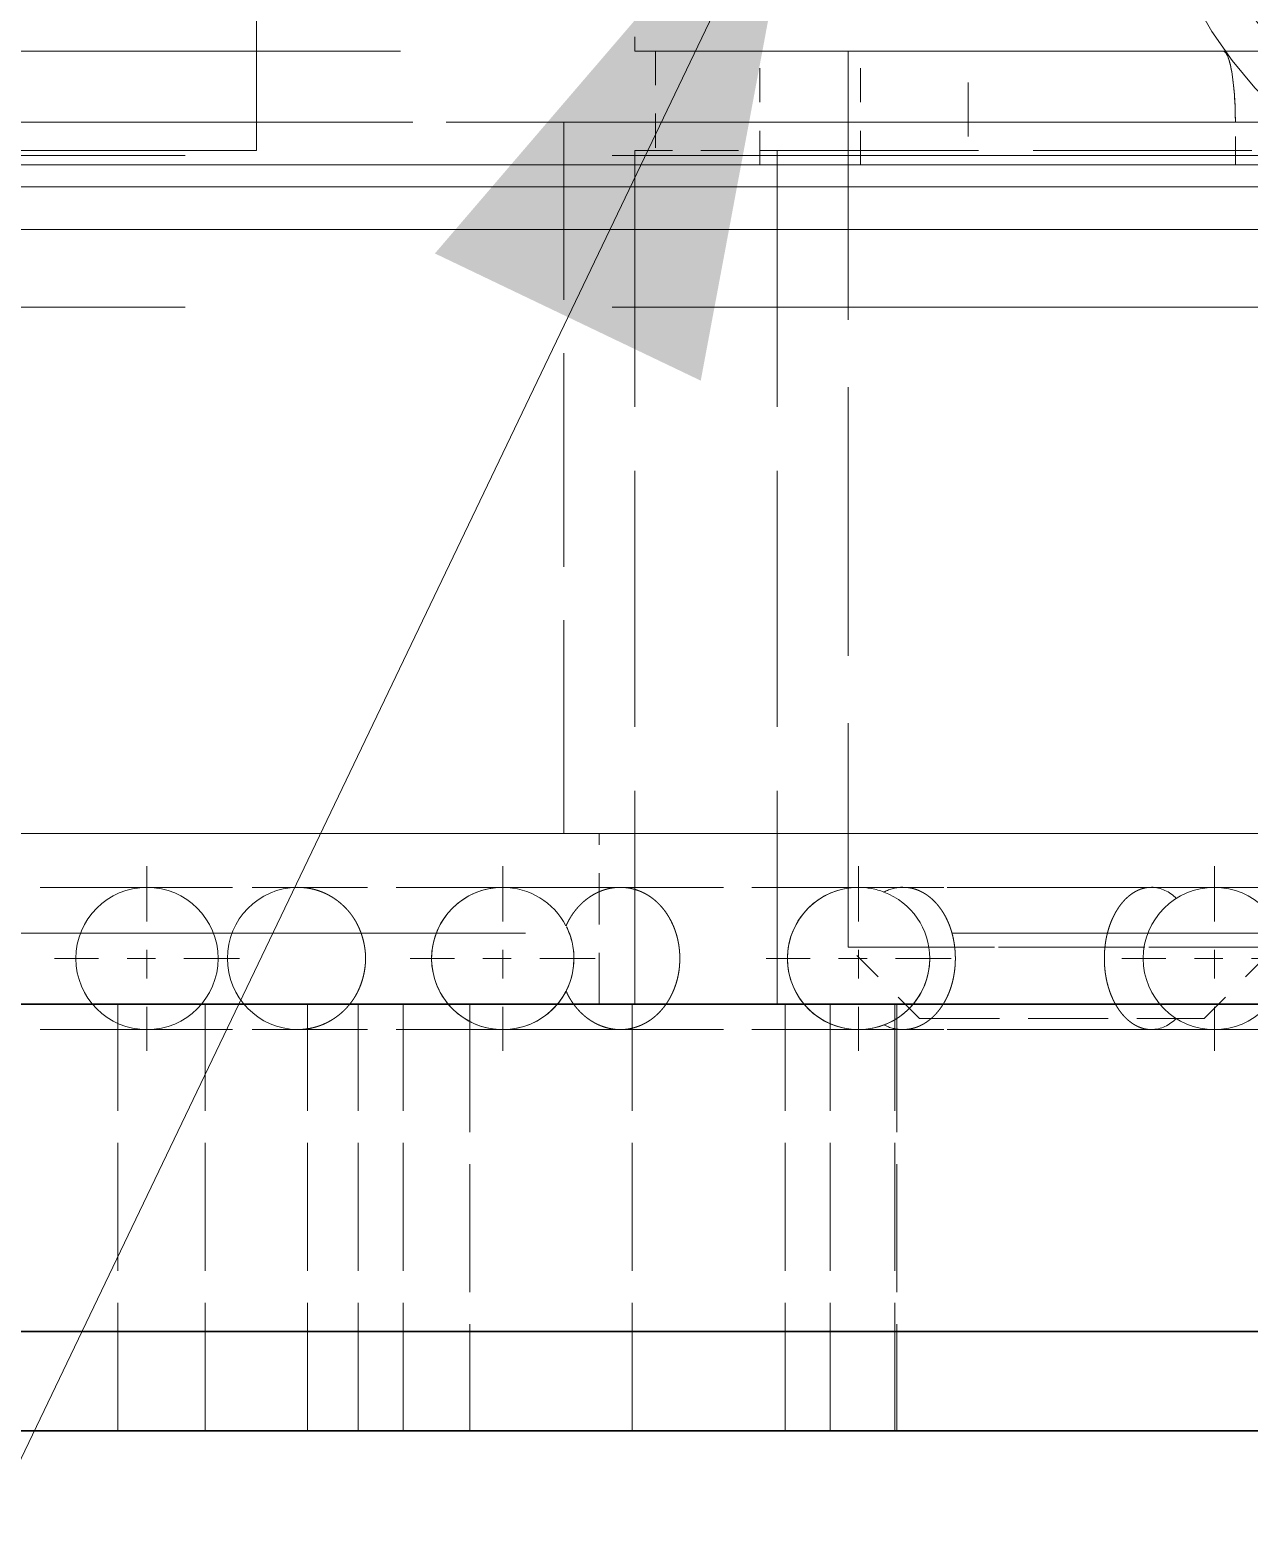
# Model space of a CAD drawing. Extents: x 23 to 587, y 4 to 413.
# Drawn here: x 106.38 to 110.66, y 213.06 to 218.28 of the extents above; entities that cross this region are included whole.
import ezdxf

# ---------------------------------------------------------------- set-up
doc = ezdxf.new("R2010")
doc.units = 0
doc.linetypes.add('DASHDOT', pattern=[18.5, 12, -3, 0.5, -3])
doc.linetypes.add('DASHED', pattern=[15, 12, -3])
doc.layers.get('0').update_dxf_attribs({"lineweight": 13})

# ---------------------------------------------------------------- blocks, each defined once
blk = doc.blocks.new('BLOCK6897')
at = {"color": 7, "linetype": 'DASHDOT', "lineweight": 13, "ltscale": 0.0325}
for p, q in [((34.231, 2.471), (34.231, 1.171)), ((34.881, 1.821), (33.581, 1.821))]:
    blk.add_line(p, q, dxfattribs=at)
blk = doc.blocks.new('BLOCK6898')
at = {"color": 7, "linetype": 'DASHDOT', "lineweight": 13, "ltscale": 0.0325}
for p, q in [((36.731, 2.471), (36.731, 1.171)), ((37.381, 1.821), (36.081, 1.821))]:
    blk.add_line(p, q, dxfattribs=at)
blk = doc.blocks.new('BLOCK6899')
at = {"color": 7, "linetype": 'DASHDOT', "lineweight": 13, "ltscale": 0.0325}
for p, q in [((39.231, 2.471), (39.231, 1.171)), ((39.881, 1.821), (38.581, 1.821))]:
    blk.add_line(p, q, dxfattribs=at)
blk = doc.blocks.new('BLOCK6900')
at = {"color": 7, "linetype": 'DASHDOT', "lineweight": 13, "ltscale": 0.0325}
for p, q in [((41.731, 2.471), (41.731, 1.171)), ((42.381, 1.821), (41.081, 1.821))]:
    blk.add_line(p, q, dxfattribs=at)
blk = doc.blocks.new('BLOCK6905')
at = {"color": 7, "linetype": 'DASHDOT', "lineweight": 13, "ltscale": 0.195}
for p, q in [((40, 15.4), (40, 7.6)), ((43.9, 11.5), (36.1, 11.5))]:
    blk.add_line(p, q, dxfattribs=at)
blk = doc.blocks.new('BLOCK6911')
at = {"color": 7, "lineweight": 13}
blk.add_line((38.857, 9.815), (19.479, -30.649), dxfattribs=at)
blk.add_solid([(38.122, 5.883), (38.857, 9.815), (36.254, 6.777)], dxfattribs=at)
blk = doc.blocks.new('BLOCK6915')
at = {"color": 7, "linetype": 'DASHED', "lineweight": 13, "ltscale": 0.125}
for p, q in [((35, 12.5), (35, 7.5)), ((37.159, 2.7), (37.159, 7.7)), ((37.159, 2.7), (37.159, 7.7))]:
    blk.add_line(p, q, dxfattribs=at)
at = {"color": 7, "linetype": 'DASHED', "lineweight": 13, "ltscale": 0.0125}
blk.add_line((37.659, 8.7), (37.659, 8.2), dxfattribs=at)
at = {"color": 7, "linetype": 'DASHED', "lineweight": 13}
for p, q in [((9.013, 8.2), (41.792, 8.2)), ((63.8, 7.7), (-63.8, 7.7)), ((-23.667, 7.7), (49.365, 7.7)), ((9.1, 7.7), (41.879, 7.7)), ((9.1, 7.7), (41.879, 7.7)), ((35, 7.5), (-35, 7.5)), ((49.5, 7.466), (0, 7.466)), ((41.879, 7.4), (9.1, 7.4)), ((-44.247, 7.246), (38.83, 7.246)), ((44.247, 7.246), (-38.83, 7.246)), ((-44.247, 6.946), (38.83, 6.946)), ((44.247, 6.946), (-38.83, 6.946)), ((49.5, 6.4), (0, 6.4)), ((63.8, 2.7), (-63.8, 2.7)), ((61.5, 2.7), (-61.5, 2.7)), ((-50.11, 2.7), (50.39, 2.7)), ((-50.11, 2), (50.39, 2)), ((-85, -0.8), (85, -0.8))]:
    blk.add_line(p, q, dxfattribs=at)
at = {"color": 7, "linetype": 'DASHED', "lineweight": 13, "ltscale": 0.140819}
blk.add_line((37.659, 8.2), (43.291, 8.2), dxfattribs=at)
at = {"color": 7, "linetype": 'DASHED', "lineweight": 13, "ltscale": 0.02}
for p, q in [((37.805, 8.2), (37.805, 7.4)), ((37.805, 8.2), (37.805, 7.4)), ((38.537, 7.4), (38.537, 8.2)), ((38.537, 7.4), (38.537, 8.2)), ((39.244, 7.4), (39.244, 8.2)), ((39.244, 7.4), (39.244, 8.2))]:
    blk.add_line(p, q, dxfattribs=at)
at = {"color": 7, "linetype": 'DASHED', "lineweight": 13, "ltscale": 0.1575}
blk.add_line((39.159, 8.2), (39.159, 1.9), dxfattribs=at)
at = {"color": 7, "linetype": 'DASHED', "lineweight": 13, "ltscale": 0.091298}
blk.add_line((41.792, 8.2), (45.444, 8.2), dxfattribs=at)
at = {"color": 7, "linetype": 'DASHED', "lineweight": 13, "ltscale": 0.0075}
blk.add_line((41.879, 7.4), (41.879, 7.7), dxfattribs=at)
blk.add_line((41.879, 7.4), (41.879, 7.7), dxfattribs=at)
at = {"color": 7, "linetype": 'DASHED', "lineweight": 13, "ltscale": 0.101442}
for p, q in [((41.879, 7.7), (45.937, 7.7)), ((41.879, 7.7), (45.937, 7.7)), ((41.879, 7.4), (45.937, 7.4))]:
    blk.add_line(p, q, dxfattribs=at)
at = {"color": 7, "linetype": 'DASHED', "lineweight": 13, "ltscale": 0.021967}
for p, q in [((37.659, 7.5), (38.537, 7.5)), ((37.659, 1.5), (38.537, 1.5))]:
    blk.add_line(p, q, dxfattribs=at)
at = {"color": 7, "linetype": 'DASHED', "lineweight": 13, "ltscale": 0.15}
for p, q in [((37.659, 7.5), (37.659, 1.5)), ((37.659, 7.5), (37.659, 1.5)), ((38.659, 7.5), (38.659, 1.5)), ((38.659, 7.5), (38.659, 1.5))]:
    blk.add_line(p, q, dxfattribs=at)
at = {"color": 7, "linetype": 'DASHED', "lineweight": 13, "ltscale": 0.128033}
for p, q in [((38.537, 7.5), (43.659, 7.5)), ((38.537, 1.5), (43.659, 1.5))]:
    blk.add_line(p, q, dxfattribs=at)
at = {"color": 7, "linetype": 'DASHED', "lineweight": 13, "ltscale": 0.135414}
blk.add_line((44.247, 7.246), (38.83, 7.246), dxfattribs=at)
at = {"color": 7, "linetype": 'DASHED', "lineweight": 13, "ltscale": 0.135416}
blk.add_line((44.247, 6.946), (38.83, 6.946), dxfattribs=at)
at = {"color": 7, "linetype": 'DASHED', "lineweight": 13, "ltscale": 0.03}
blk.add_line((37.409, 1.5), (37.409, 2.7), dxfattribs=at)
blk.add_line((37.409, 1.5), (37.409, 2.7), dxfattribs=at)
at = {"color": 7, "linetype": 'DASHED', "lineweight": 13, "ltscale": 0.0625}
for p, q in [((34.231, 2.321), (31.731, 2.321)), ((34.231, 2.321), (31.731, 2.321)), ((34.231, 2.321), (31.731, 2.321)), ((34.231, 2.321), (31.731, 2.321)), ((34.231, 2.321), (31.731, 2.321)), ((34.231, 2.321), (31.731, 2.321)), ((34.231, 2.321), (31.731, 2.321)), ((34.231, 2.321), (31.731, 2.321)), ((34.231, 2.321), (31.731, 2.321)), ((34.231, 2.321), (31.731, 2.321)), ((34.231, 2.321), (31.731, 2.321)), ((34.231, 2.321), (31.731, 2.321)), ((34.231, 2.321), (31.731, 2.321)), ((34.231, 2.321), (31.731, 2.321)), ((34.231, 2.321), (31.731, 2.321)), ((34.231, 2.321), (31.731, 2.321)), ((34.231, 2.321), (31.731, 2.321)), ((34.231, 2.321), (31.731, 2.321)), ((34.231, 2.321), (31.731, 2.321)), ((34.231, 2.321), (31.731, 2.321)), ((34.231, 2.321), (31.731, 2.321)), ((34.231, 2.321), (31.731, 2.321)), ((34.231, 2.321), (31.731, 2.321)), ((34.231, 2.321), (31.731, 2.321)), ((34.231, 2.321), (31.731, 2.321)), ((34.231, 2.321), (31.731, 2.321)), ((34.231, 2.321), (31.731, 2.321)), ((34.231, 2.321), (31.731, 2.321)), ((34.231, 2.321), (31.731, 2.321)), ((36.731, 2.321), (34.231, 2.321)), ((36.731, 2.321), (34.231, 2.321)), ((36.731, 2.321), (34.231, 2.321)), ((36.731, 2.321), (34.231, 2.321)), ((36.731, 2.321), (34.231, 2.321)), ((36.731, 2.321), (34.231, 2.321)), ((36.731, 2.321), (34.231, 2.321)), ((36.731, 2.321), (34.231, 2.321)), ((36.731, 2.321), (34.231, 2.321)), ((36.731, 2.321), (34.231, 2.321)), ((36.731, 2.321), (34.231, 2.321)), ((36.731, 2.321), (34.231, 2.321)), ((36.731, 2.321), (34.231, 2.321)), ((36.731, 2.321), (34.231, 2.321)), ((36.731, 2.321), (34.231, 2.321)), ((36.731, 2.321), (34.231, 2.321)), ((36.731, 2.321), (34.231, 2.321)), ((36.731, 2.321), (34.231, 2.321)), ((36.731, 2.321), (34.231, 2.321)), ((36.731, 2.321), (34.231, 2.321)), ((36.731, 2.321), (34.231, 2.321)), ((36.731, 2.321), (34.231, 2.321)), ((36.731, 2.321), (34.231, 2.321)), ((36.731, 2.321), (34.231, 2.321)), ((36.731, 2.321), (34.231, 2.321)), ((36.731, 2.321), (34.231, 2.321)), ((36.731, 2.321), (34.231, 2.321)), ((39.231, 2.321), (36.731, 2.321)), ((39.231, 2.321), (36.731, 2.321)), ((39.231, 2.321), (36.731, 2.321)), ((39.231, 2.321), (36.731, 2.321)), ((39.231, 2.321), (36.731, 2.321)), ((39.231, 2.321), (36.731, 2.321)), ((39.231, 2.321), (36.731, 2.321)), ((39.231, 2.321), (36.731, 2.321)), ((39.231, 2.321), (36.731, 2.321)), ((39.231, 2.321), (36.731, 2.321)), ((39.231, 2.321), (36.731, 2.321)), ((39.231, 2.321), (36.731, 2.321)), ((39.231, 2.321), (36.731, 2.321)), ((39.231, 2.321), (36.731, 2.321)), ((39.231, 2.321), (36.731, 2.321)), ((39.231, 2.321), (36.731, 2.321)), ((39.231, 2.321), (36.731, 2.321)), ((39.231, 2.321), (36.731, 2.321)), ((39.231, 2.321), (36.731, 2.321)), ((39.231, 2.321), (36.731, 2.321)), ((39.231, 2.321), (36.731, 2.321)), ((39.231, 2.321), (36.731, 2.321)), ((39.231, 2.321), (36.731, 2.321)), ((39.231, 2.321), (36.731, 2.321)), ((39.231, 2.321), (36.731, 2.321)), ((41.731, 2.321), (39.231, 2.321)), ((41.731, 2.321), (39.231, 2.321)), ((41.731, 2.321), (39.231, 2.321)), ((41.731, 2.321), (39.231, 2.321)), ((41.731, 2.321), (39.231, 2.321)), ((41.731, 2.321), (39.231, 2.321)), ((41.731, 2.321), (39.231, 2.321)), ((41.731, 2.321), (39.231, 2.321)), ((41.731, 2.321), (39.231, 2.321)), ((41.731, 2.321), (39.231, 2.321)), ((41.731, 2.321), (39.231, 2.321)), ((41.731, 2.321), (39.231, 2.321)), ((41.731, 2.321), (39.231, 2.321)), ((41.731, 2.321), (39.231, 2.321)), ((41.731, 2.321), (39.231, 2.321)), ((41.731, 2.321), (39.231, 2.321)), ((41.731, 2.321), (39.231, 2.321)), ((41.731, 2.321), (39.231, 2.321)), ((41.731, 2.321), (39.231, 2.321)), ((41.731, 2.321), (39.231, 2.321)), ((41.731, 2.321), (39.231, 2.321)), ((44.231, 2.321), (41.731, 2.321)), ((44.231, 2.321), (41.731, 2.321)), ((44.231, 2.321), (41.731, 2.321)), ((44.231, 2.321), (41.731, 2.321)), ((44.231, 2.321), (41.731, 2.321)), ((44.231, 2.321), (41.731, 2.321)), ((44.231, 2.321), (41.731, 2.321)), ((44.231, 2.321), (41.731, 2.321)), ((44.231, 2.321), (41.731, 2.321)), ((44.231, 2.321), (41.731, 2.321)), ((44.231, 2.321), (41.731, 2.321)), ((44.231, 2.321), (41.731, 2.321)), ((44.231, 2.321), (41.731, 2.321)), ((44.231, 2.321), (41.731, 2.321)), ((44.231, 2.321), (41.731, 2.321)), ((44.231, 2.321), (41.731, 2.321)), ((44.231, 2.321), (41.731, 2.321)), ((34.231, 1.321), (31.731, 1.321)), ((34.231, 1.321), (31.731, 1.321)), ((34.231, 1.321), (31.731, 1.321)), ((34.231, 1.321), (31.731, 1.321)), ((34.231, 1.321), (31.731, 1.321)), ((34.231, 1.321), (31.731, 1.321)), ((34.231, 1.321), (31.731, 1.321)), ((34.231, 1.321), (31.731, 1.321)), ((34.231, 1.321), (31.731, 1.321)), ((34.231, 1.321), (31.731, 1.321)), ((34.231, 1.321), (31.731, 1.321)), ((34.231, 1.321), (31.731, 1.321)), ((34.231, 1.321), (31.731, 1.321)), ((34.231, 1.321), (31.731, 1.321)), ((34.231, 1.321), (31.731, 1.321)), ((34.231, 1.321), (31.731, 1.321)), ((34.231, 1.321), (31.731, 1.321)), ((34.231, 1.321), (31.731, 1.321)), ((34.231, 1.321), (31.731, 1.321)), ((34.231, 1.321), (31.731, 1.321)), ((34.231, 1.321), (31.731, 1.321)), ((34.231, 1.321), (31.731, 1.321)), ((34.231, 1.321), (31.731, 1.321)), ((34.231, 1.321), (31.731, 1.321)), ((34.231, 1.321), (31.731, 1.321)), ((34.231, 1.321), (31.731, 1.321)), ((34.231, 1.321), (31.731, 1.321)), ((34.231, 1.321), (31.731, 1.321)), ((34.231, 1.321), (31.731, 1.321)), ((36.731, 1.321), (34.231, 1.321)), ((36.731, 1.321), (34.231, 1.321)), ((36.731, 1.321), (34.231, 1.321)), ((36.731, 1.321), (34.231, 1.321)), ((36.731, 1.321), (34.231, 1.321)), ((36.731, 1.321), (34.231, 1.321)), ((36.731, 1.321), (34.231, 1.321)), ((36.731, 1.321), (34.231, 1.321)), ((36.731, 1.321), (34.231, 1.321)), ((36.731, 1.321), (34.231, 1.321)), ((36.731, 1.321), (34.231, 1.321)), ((36.731, 1.321), (34.231, 1.321)), ((36.731, 1.321), (34.231, 1.321)), ((36.731, 1.321), (34.231, 1.321)), ((36.731, 1.321), (34.231, 1.321)), ((36.731, 1.321), (34.231, 1.321)), ((36.731, 1.321), (34.231, 1.321)), ((36.731, 1.321), (34.231, 1.321)), ((36.731, 1.321), (34.231, 1.321)), ((36.731, 1.321), (34.231, 1.321)), ((36.731, 1.321), (34.231, 1.321)), ((36.731, 1.321), (34.231, 1.321)), ((36.731, 1.321), (34.231, 1.321)), ((36.731, 1.321), (34.231, 1.321)), ((36.731, 1.321), (34.231, 1.321)), ((36.731, 1.321), (34.231, 1.321)), ((36.731, 1.321), (34.231, 1.321)), ((39.231, 1.321), (36.731, 1.321)), ((39.231, 1.321), (36.731, 1.321)), ((39.231, 1.321), (36.731, 1.321)), ((39.231, 1.321), (36.731, 1.321)), ((39.231, 1.321), (36.731, 1.321)), ((39.231, 1.321), (36.731, 1.321)), ((39.231, 1.321), (36.731, 1.321)), ((39.231, 1.321), (36.731, 1.321)), ((39.231, 1.321), (36.731, 1.321)), ((39.231, 1.321), (36.731, 1.321)), ((39.231, 1.321), (36.731, 1.321)), ((39.231, 1.321), (36.731, 1.321)), ((39.231, 1.321), (36.731, 1.321)), ((39.231, 1.321), (36.731, 1.321)), ((39.231, 1.321), (36.731, 1.321)), ((39.231, 1.321), (36.731, 1.321)), ((39.231, 1.321), (36.731, 1.321)), ((39.231, 1.321), (36.731, 1.321)), ((39.231, 1.321), (36.731, 1.321)), ((39.231, 1.321), (36.731, 1.321)), ((39.231, 1.321), (36.731, 1.321)), ((39.231, 1.321), (36.731, 1.321)), ((39.231, 1.321), (36.731, 1.321)), ((39.231, 1.321), (36.731, 1.321)), ((39.231, 1.321), (36.731, 1.321)), ((41.731, 1.321), (39.231, 1.321)), ((41.731, 1.321), (39.231, 1.321)), ((41.731, 1.321), (39.231, 1.321)), ((41.731, 1.321), (39.231, 1.321)), ((41.731, 1.321), (39.231, 1.321)), ((41.731, 1.321), (39.231, 1.321)), ((41.731, 1.321), (39.231, 1.321)), ((41.731, 1.321), (39.231, 1.321)), ((41.731, 1.321), (39.231, 1.321)), ((41.731, 1.321), (39.231, 1.321)), ((41.731, 1.321), (39.231, 1.321)), ((41.731, 1.321), (39.231, 1.321)), ((41.731, 1.321), (39.231, 1.321)), ((41.731, 1.321), (39.231, 1.321)), ((41.731, 1.321), (39.231, 1.321)), ((41.731, 1.321), (39.231, 1.321)), ((41.731, 1.321), (39.231, 1.321)), ((41.731, 1.321), (39.231, 1.321)), ((41.731, 1.321), (39.231, 1.321)), ((41.731, 1.321), (39.231, 1.321)), ((41.731, 1.321), (39.231, 1.321)), ((44.231, 1.321), (41.731, 1.321)), ((44.231, 1.321), (41.731, 1.321)), ((44.231, 1.321), (41.731, 1.321)), ((44.231, 1.321), (41.731, 1.321)), ((44.231, 1.321), (41.731, 1.321)), ((44.231, 1.321), (41.731, 1.321)), ((44.231, 1.321), (41.731, 1.321)), ((44.231, 1.321), (41.731, 1.321)), ((44.231, 1.321), (41.731, 1.321)), ((44.231, 1.321), (41.731, 1.321)), ((44.231, 1.321), (41.731, 1.321)), ((44.231, 1.321), (41.731, 1.321)), ((44.231, 1.321), (41.731, 1.321)), ((44.231, 1.321), (41.731, 1.321)), ((44.231, 1.321), (41.731, 1.321)), ((44.231, 1.321), (41.731, 1.321)), ((44.231, 1.321), (41.731, 1.321))]:
    blk.add_line(p, q, dxfattribs=at)
at = {"color": 7, "linetype": 'DASHED', "lineweight": 13, "ltscale": 0.026409}
for p, q in [((35.288, 2.321), (34.231, 2.321)), ((35.288, 2.321), (34.231, 2.321)), ((35.288, 1.321), (34.231, 1.321)), ((35.288, 1.321), (34.231, 1.321))]:
    blk.add_line(p, q, dxfattribs=at)
at = {"color": 7, "linetype": 'DASHED', "lineweight": 13, "ltscale": 0.020628}
for p, q in [((37.557, 2.321), (36.731, 2.321)), ((37.557, 2.321), (36.731, 2.321)), ((37.557, 1.321), (36.731, 1.321)), ((37.557, 1.321), (36.731, 1.321))]:
    blk.add_line(p, q, dxfattribs=at)
at = {"color": 7, "linetype": 'DASHED', "lineweight": 13, "ltscale": 0.051432}
for p, q in [((41.289, 2.321), (39.231, 2.321)), ((41.289, 2.321), (39.231, 2.321)), ((41.289, 1.321), (39.231, 1.321)), ((41.289, 1.321), (39.231, 1.321))]:
    blk.add_line(p, q, dxfattribs=at)
at = {"color": 7, "linetype": 'DASHED', "lineweight": 13, "ltscale": 0.007802}
for p, q in [((39.544, 2.321), (39.231, 2.321)), ((39.544, 2.321), (39.231, 2.321)), ((39.544, 1.321), (39.231, 1.321)), ((39.544, 1.321), (39.231, 1.321))]:
    blk.add_line(p, q, dxfattribs=at)
at = {"color": 7, "linetype": 'DASHED', "lineweight": 13, "ltscale": 0.06078}
for p, q in [((44.163, 2.321), (41.731, 2.321)), ((44.163, 2.321), (41.731, 2.321)), ((44.163, 1.321), (41.731, 1.321)), ((44.163, 1.321), (41.731, 1.321))]:
    blk.add_line(p, q, dxfattribs=at)
at = {"color": 7, "linetype": 'DASHED', "lineweight": 13, "ltscale": 0.027243}
for p, q in [((42.821, 2.321), (41.731, 2.321)), ((42.821, 2.321), (41.731, 2.321)), ((42.821, 1.321), (41.731, 1.321)), ((42.821, 1.321), (41.731, 1.321))]:
    blk.add_line(p, q, dxfattribs=at)
at = {"color": 7, "linetype": 'DASHED', "lineweight": 13, "ltscale": 0.070409}
for p, q in [((39.159, 1.9), (41.975, 1.9)), ((39.342, 1.9), (42.159, 1.9))]:
    blk.add_line(p, q, dxfattribs=at)
at = {"color": 7, "linetype": 'DASHED', "lineweight": 13, "ltscale": 0.017678}
for p, q in [((39.659, 1.4), (39.159, 1.9)), ((41.659, 1.4), (42.159, 1.9))]:
    blk.add_line(p, q, dxfattribs=at)
at = {"color": 7, "lineweight": 35}
for p, q in [((-85, 1.5), (85, 1.5)), ((-68, 1.5), (68, 1.5)), ((61.5, 1.5), (-61.5, 1.5)), ((85, -0.8), (-85, -0.8)), ((85, -1.5), (-85, -1.5))]:
    blk.add_line(p, q, dxfattribs=at)
at = {"color": 7, "linetype": 'DASHED', "lineweight": 13, "ltscale": 0.075}
for p, q in [((34.027, -1.5), (34.027, 1.5)), ((34.027, -1.5), (34.027, 1.5)), ((34.64, -1.5), (34.64, 1.5)), ((34.64, -1.5), (34.64, 1.5)), ((35.358, -1.5), (35.358, 1.5)), ((35.358, -1.5), (35.358, 1.5)), ((35.715, -1.5), (35.715, 1.5)), ((35.715, -1.5), (35.715, 1.5)), ((36.032, -1.5), (36.032, 1.5)), ((36.032, -1.5), (36.032, 1.5)), ((36.5, 1.5), (36.5, -1.5)), ((37.64, -1.5), (37.64, 1.5)), ((37.64, -1.5), (37.64, 1.5)), ((38.715, -1.5), (38.715, 1.5)), ((38.715, -1.5), (38.715, 1.5)), ((39.032, -1.5), (39.032, 1.5)), ((39.032, -1.5), (39.032, 1.5)), ((39.486, -1.5), (39.486, 1.5)), ((39.486, -1.5), (39.486, 1.5)), ((39.5, 1.5), (39.5, -1.5))]:
    blk.add_line(p, q, dxfattribs=at)
at = {"color": 7, "linetype": 'DASHED', "lineweight": 13, "ltscale": 0.04694}
blk.add_line((39.659, 1.4), (41.536, 1.4), dxfattribs=at)
at = {"color": 7, "linetype": 'DASHED', "lineweight": 13, "ltscale": 0.00306}
blk.add_line((41.536, 1.4), (41.659, 1.4), dxfattribs=at)
at = {"color": 7, "linetype": 'DASHED', "lineweight": 13}
for centre in [(34.231, 1.821), (34.231, 1.821), (41.731, 1.821)]:
    blk.add_circle(centre, 0.5, dxfattribs=at)
for centre, radius, start, end in [((44.247, 9.946), 2.7, 188.6712, 270), ((44.247, 9.946), 3, 192.8658, 270), ((35.295, 1.823), 0.499, 90.8112, 180.2174), ((35.295, 1.823), 0.499, 90.8112, 180.2174), ((36.731, 1.821), 0.5, 90, 360), ((36.731, 1.821), 0.5, 90, 332.6373), ((36.731, 1.821), 0.5, 27.3626, 90), ((39.231, 1.821), 0.5, 90, 360), ((39.231, 1.821), 0.5, 90, 290.9237), ((39.231, 1.821), 0.5, 69.0763, 90), ((39.545, 2.028), 0.294, 90.3678, 117.4634), ((39.545, 2.028), 0.294, 90.3678, 117.4634), ((41.731, 1.821), 0.5, 90, 270), ((41.281, 2.073), 0.249, 43.0097, 88.1969), ((41.281, 2.073), 0.249, 43.0097, 88.1969), ((41.731, 1.821), 0.5, 270, 90), ((39.231, 1.821), 0.5, 0, 69.129), ((39.231, 1.821), 0.5, 290.8711, 69.1288), ((36.731, 1.821), 0.5, 0, 26.4841), ((36.731, 1.821), 0.5, 333.5159, 26.4841), ((35.295, 1.82), 0.499, 179.7826, 269.1888), ((35.295, 1.82), 0.499, 179.7821, 269.22), ((41.281, 1.57), 0.249, 271.8031, 316.9903), ((41.281, 1.57), 0.249, 271.8031, 316.9903), ((39.545, 1.615), 0.294, 242.5366, 269.6322), ((39.545, 1.615), 0.294, 242.5366, 269.6322)]:
    blk.add_arc(centre, radius, start, end, dxfattribs=at)
for major_axis, start_param, end_param in [((0, -0.5), 1.570796, 3.141593), ((0, 0.5), 4.712389, 6.283185)]:
    blk.add_ellipse((41.792, 7.7), major_axis=major_axis, ratio=0.173328, start_param=start_param, end_param=end_param, dxfattribs=at)
for points, knots in [([(35.288, 2.321), (35.354, 2.321), (35.42, 2.31), (35.484, 2.287), (35.583, 2.228), (35.665, 2.137), (35.693, 2.097), (35.732, 2.021), (35.756, 1.934), (35.763, 1.897), (35.767, 1.859), (35.767, 1.821)], [0, 0, 0, 0, 0, 0, 0.747812, 0.747812, 0.747812, 1.213693, 1.213693, 1.213693, 1.540623, 1.540623, 1.540623, 1.540623, 1.540623, 1.540623]), ([(35.288, 2.321), (35.354, 2.321), (35.42, 2.31), (35.484, 2.287), (35.583, 2.228), (35.665, 2.137), (35.693, 2.097), (35.732, 2.021), (35.756, 1.934), (35.763, 1.897), (35.767, 1.859), (35.767, 1.821)], [0, 0, 0, 0, 0, 0, 0.747812, 0.747812, 0.747812, 1.213693, 1.213693, 1.213693, 1.540623, 1.540623, 1.540623, 1.540623, 1.540623, 1.540623]), ([(37.176, 2.051), (37.204, 2.116), (37.243, 2.172), (37.287, 2.218), (37.367, 2.277), (37.453, 2.309), (37.488, 2.317), (37.522, 2.321), (37.557, 2.321)], [0, 0, 0, 0, 0, 0, 0.655377, 0.655377, 0.655377, 1.068245, 1.068245, 1.068245, 1.068245, 1.068245, 1.068245]), ([(37.176, 2.051), (37.204, 2.116), (37.243, 2.172), (37.287, 2.218), (37.367, 2.277), (37.453, 2.309), (37.488, 2.317), (37.522, 2.321), (37.557, 2.321)], [0, 0, 0, 0, 0, 0, 0.655377, 0.655377, 0.655377, 1.068245, 1.068245, 1.068245, 1.068245, 1.068245, 1.068245]), ([(37.557, 2.321), (37.616, 2.321), (37.675, 2.309), (37.733, 2.285), (37.832, 2.216), (37.908, 2.106), (37.937, 2.047), (37.963, 1.965), (37.973, 1.877), (37.974, 1.859), (37.975, 1.84), (37.975, 1.821)], [0, 0, 0, 0, 0, 0, 0.713173, 0.713173, 0.713173, 1.316537, 1.316537, 1.316537, 1.478163, 1.478163, 1.478163, 1.478163, 1.478163, 1.478163]), ([(37.557, 2.321), (37.616, 2.321), (37.675, 2.309), (37.733, 2.285), (37.832, 2.216), (37.908, 2.106), (37.937, 2.047), (37.963, 1.965), (37.973, 1.877), (37.974, 1.859), (37.975, 1.84), (37.975, 1.821)], [0, 0, 0, 0, 0, 0, 0.713173, 0.713173, 0.713173, 1.316537, 1.316537, 1.316537, 1.478163, 1.478163, 1.478163, 1.478163, 1.478163, 1.478163]), ([(39.911, 1.821), (39.911, 1.891), (39.902, 1.961), (39.885, 2.027), (39.83, 2.156), (39.748, 2.248), (39.699, 2.285), (39.636, 2.312), (39.573, 2.32), (39.563, 2.321), (39.553, 2.321), (39.544, 2.321)], [0, 0, 0, 0, 0, 0, 0.604764, 0.604764, 0.604764, 1.30534, 1.30534, 1.30534, 1.42985, 1.42985, 1.42985, 1.42985, 1.42985, 1.42985]), ([(39.911, 1.821), (39.911, 1.891), (39.902, 1.961), (39.885, 2.027), (39.83, 2.156), (39.748, 2.248), (39.699, 2.285), (39.636, 2.312), (39.573, 2.32), (39.563, 2.321), (39.553, 2.321), (39.544, 2.321)], [0, 0, 0, 0, 0, 0, 0.604764, 0.604764, 0.604764, 1.30534, 1.30534, 1.30534, 1.42985, 1.42985, 1.42985, 1.42985, 1.42985, 1.42985]), ([(40.958, 1.821), (40.958, 1.873), (40.962, 1.925), (40.971, 1.975), (41.004, 2.097), (41.062, 2.197), (41.103, 2.246), (41.167, 2.294), (41.234, 2.316), (41.252, 2.32), (41.271, 2.321), (41.289, 2.321)], [0, 0, 0, 0, 0, 0, 0.447863, 0.447863, 0.447863, 1.142807, 1.142807, 1.142807, 1.395293, 1.395293, 1.395293, 1.395293, 1.395293, 1.395293]), ([(40.958, 1.821), (40.958, 1.873), (40.962, 1.925), (40.971, 1.975), (41.004, 2.097), (41.062, 2.197), (41.103, 2.246), (41.167, 2.294), (41.234, 2.316), (41.252, 2.32), (41.271, 2.321), (41.289, 2.321)], [0, 0, 0, 0, 0, 0, 0.447863, 0.447863, 0.447863, 1.142807, 1.142807, 1.142807, 1.395293, 1.395293, 1.395293, 1.395293, 1.395293, 1.395293]), ([(35.288, 1.321), (35.354, 1.321), (35.42, 1.333), (35.484, 1.356), (35.583, 1.415), (35.665, 1.506), (35.693, 1.546), (35.732, 1.622), (35.756, 1.709), (35.763, 1.746), (35.767, 1.784), (35.767, 1.821)], [0, 0, 0, 0, 0, 0, 0.747812, 0.747812, 0.747812, 1.213693, 1.213693, 1.213693, 1.540623, 1.540623, 1.540623, 1.540623, 1.540623, 1.540623]), ([(35.288, 1.321), (35.354, 1.322), (35.42, 1.333), (35.484, 1.356), (35.583, 1.415), (35.665, 1.506), (35.693, 1.546), (35.733, 1.622), (35.756, 1.709), (35.763, 1.746), (35.767, 1.784), (35.767, 1.821)], [0, 0, 0, 0, 0, 0, 0.747519, 0.747519, 0.747519, 1.213221, 1.213221, 1.213221, 1.540023, 1.540023, 1.540023, 1.540023, 1.540023, 1.540023]), ([(37.557, 1.321), (37.616, 1.321), (37.675, 1.334), (37.733, 1.358), (37.832, 1.427), (37.908, 1.537), (37.937, 1.596), (37.963, 1.678), (37.973, 1.765), (37.974, 1.784), (37.975, 1.803), (37.975, 1.821)], [0, 0, 0, 0, 0, 0, 0.713173, 0.713173, 0.713173, 1.316537, 1.316537, 1.316537, 1.478163, 1.478163, 1.478163, 1.478163, 1.478163, 1.478163]), ([(37.557, 1.321), (37.616, 1.321), (37.675, 1.334), (37.733, 1.358), (37.832, 1.427), (37.908, 1.537), (37.937, 1.596), (37.963, 1.678), (37.973, 1.765), (37.974, 1.784), (37.975, 1.803), (37.975, 1.821)], [0, 0, 0, 0, 0, 0, 0.713173, 0.713173, 0.713173, 1.316537, 1.316537, 1.316537, 1.478163, 1.478163, 1.478163, 1.478163, 1.478163, 1.478163]), ([(39.911, 1.821), (39.911, 1.752), (39.902, 1.682), (39.885, 1.616), (39.83, 1.487), (39.748, 1.395), (39.699, 1.358), (39.636, 1.331), (39.573, 1.323), (39.563, 1.322), (39.553, 1.321), (39.544, 1.321)], [0, 0, 0, 0, 0, 0, 0.604764, 0.604764, 0.604764, 1.30534, 1.30534, 1.30534, 1.42985, 1.42985, 1.42985, 1.42985, 1.42985, 1.42985]), ([(39.911, 1.821), (39.911, 1.752), (39.902, 1.682), (39.885, 1.616), (39.83, 1.487), (39.748, 1.395), (39.699, 1.358), (39.636, 1.331), (39.573, 1.323), (39.563, 1.322), (39.553, 1.321), (39.544, 1.321)], [0, 0, 0, 0, 0, 0, 0.604764, 0.604764, 0.604764, 1.30534, 1.30534, 1.30534, 1.42985, 1.42985, 1.42985, 1.42985, 1.42985, 1.42985]), ([(40.958, 1.821), (40.958, 1.77), (40.962, 1.718), (40.971, 1.668), (41.004, 1.546), (41.062, 1.446), (41.103, 1.397), (41.167, 1.349), (41.234, 1.327), (41.252, 1.323), (41.271, 1.321), (41.289, 1.321)], [0, 0, 0, 0, 0, 0, 0.447863, 0.447863, 0.447863, 1.142807, 1.142807, 1.142807, 1.395293, 1.395293, 1.395293, 1.395293, 1.395293, 1.395293]), ([(40.958, 1.821), (40.958, 1.77), (40.962, 1.718), (40.971, 1.668), (41.004, 1.546), (41.062, 1.446), (41.103, 1.397), (41.167, 1.349), (41.234, 1.327), (41.252, 1.323), (41.271, 1.321), (41.289, 1.321)], [0, 0, 0, 0, 0, 0, 0.447863, 0.447863, 0.447863, 1.142807, 1.142807, 1.142807, 1.395293, 1.395293, 1.395293, 1.395293, 1.395293, 1.395293]), ([(37.176, 1.592), (37.204, 1.527), (37.243, 1.471), (37.287, 1.425), (37.367, 1.366), (37.453, 1.334), (37.488, 1.326), (37.522, 1.321), (37.557, 1.321)], [0, 0, 0, 0, 0, 0, 0.655377, 0.655377, 0.655377, 1.068245, 1.068245, 1.068245, 1.068245, 1.068245, 1.068245]), ([(37.176, 1.592), (37.204, 1.527), (37.243, 1.471), (37.287, 1.425), (37.367, 1.366), (37.453, 1.334), (37.488, 1.326), (37.522, 1.321), (37.557, 1.321)], [0, 0, 0, 0, 0, 0, 0.655377, 0.655377, 0.655377, 1.068245, 1.068245, 1.068245, 1.068245, 1.068245, 1.068245])]:
    blk.add_open_spline(points, degree=5, knots=knots, dxfattribs=at)

msp = doc.modelspace()

# ---------------------------------------------------------------- block references
at = {"lineweight": 0, "xscale": 0.5, "yscale": 0.5, "zscale": 0.5}
for name in ['BLOCK6915', 'BLOCK6905', 'BLOCK6911', 'BLOCK6897', 'BLOCK6898', 'BLOCK6899', 'BLOCK6900']:
    msp.add_blockref(name, (89.6743, 214.1001), dxfattribs=at)

doc.saveas('drawing.dxf')
